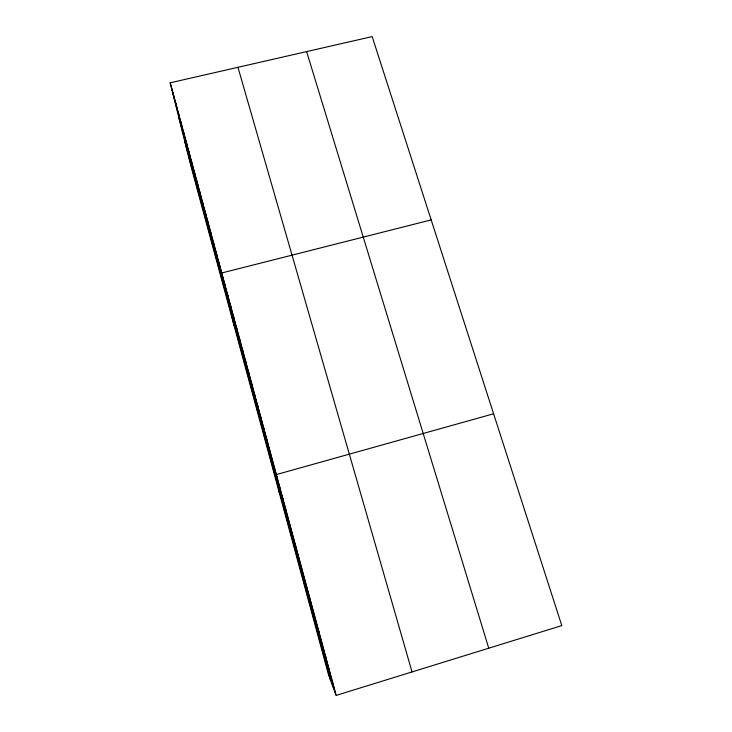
<?xml version="1.0" encoding="UTF-8"?>
<svg xmlns="http://www.w3.org/2000/svg" width="732" height="732" viewBox="0 0 732 732"><rect width="100%" height="100%" fill="white"/><g stroke="black" fill="none" stroke-linecap="round" stroke-linejoin="round"><path stroke-width="1.1" d="M295.646 546.392L295.655 545.935M336.153 695.4L561.801 625.604L372.167 36.6L170.199 82.808L190.521 164.544L328.549 674.822L336.153 695.4L170.199 82.808M493.606 413.772L276.33 474.592L279.533 493.624M431.175 219.893L221.714 272.981L234.066 325.511M315.318 619.034L315.584 619.501M318.658 631.35L318.969 631.981M322.016 643.739L322.373 644.535M325.383 656.192L325.786 657.153M328.778 668.709L329.226 669.835M332.182 681.291L332.676 682.581M306.617 51.597L488.747 648.204M237.955 67.307L412.034 671.93M171.608 88.481L335.613 693.936M178.571 116.47L332.978 686.808M184.958 142.164L330.59 680.357M178.041 111.749L179.367 117.129M180.676 121.475L181.975 126.755M172.798 92.406L174.179 97.987M175.415 102.059L176.769 107.531M185.983 141.075L187.227 146.162M188.655 150.948L189.881 155.925M183.32 131.257L184.601 136.436M196.752 180.822L197.887 185.489M194.035 170.812L195.206 175.589M191.345 160.857L192.534 165.734M202.206 200.971L203.286 205.418M199.47 190.869L200.577 195.426M207.714 221.302L208.73 225.538M204.96 211.109L206.003 215.455M213.277 241.835L214.229 245.842M210.487 231.541L211.475 235.667M218.886 262.55L219.783 266.338M216.077 252.165L217.001 256.063M224.623 283.723L225.456 287.273M230.489 305.354L231.248 308.666M227.551 294.511L228.347 297.942M233.435 316.251L234.167 319.445M236.409 327.204L237.104 330.269M239.382 338.211L240.05 341.149M242.383 349.265L243.015 352.083M245.394 360.382L245.989 363.063M248.413 371.545L248.981 374.107M251.46 382.772L251.982 385.197M254.516 394.054L255.001 396.351M257.582 405.382L258.039 407.55M260.665 416.773L261.086 418.805M263.767 428.22L264.151 430.114M266.887 439.731L267.226 441.488M270.017 451.287L270.318 452.916M273.164 462.917L273.429 464.39M279.514 486.332L279.697 487.53M282.708 498.135L282.854 499.187M285.919 509.994L286.029 510.899M289.149 521.907L289.222 522.666M292.397 533.893L292.425 534.506"/></g></svg>
